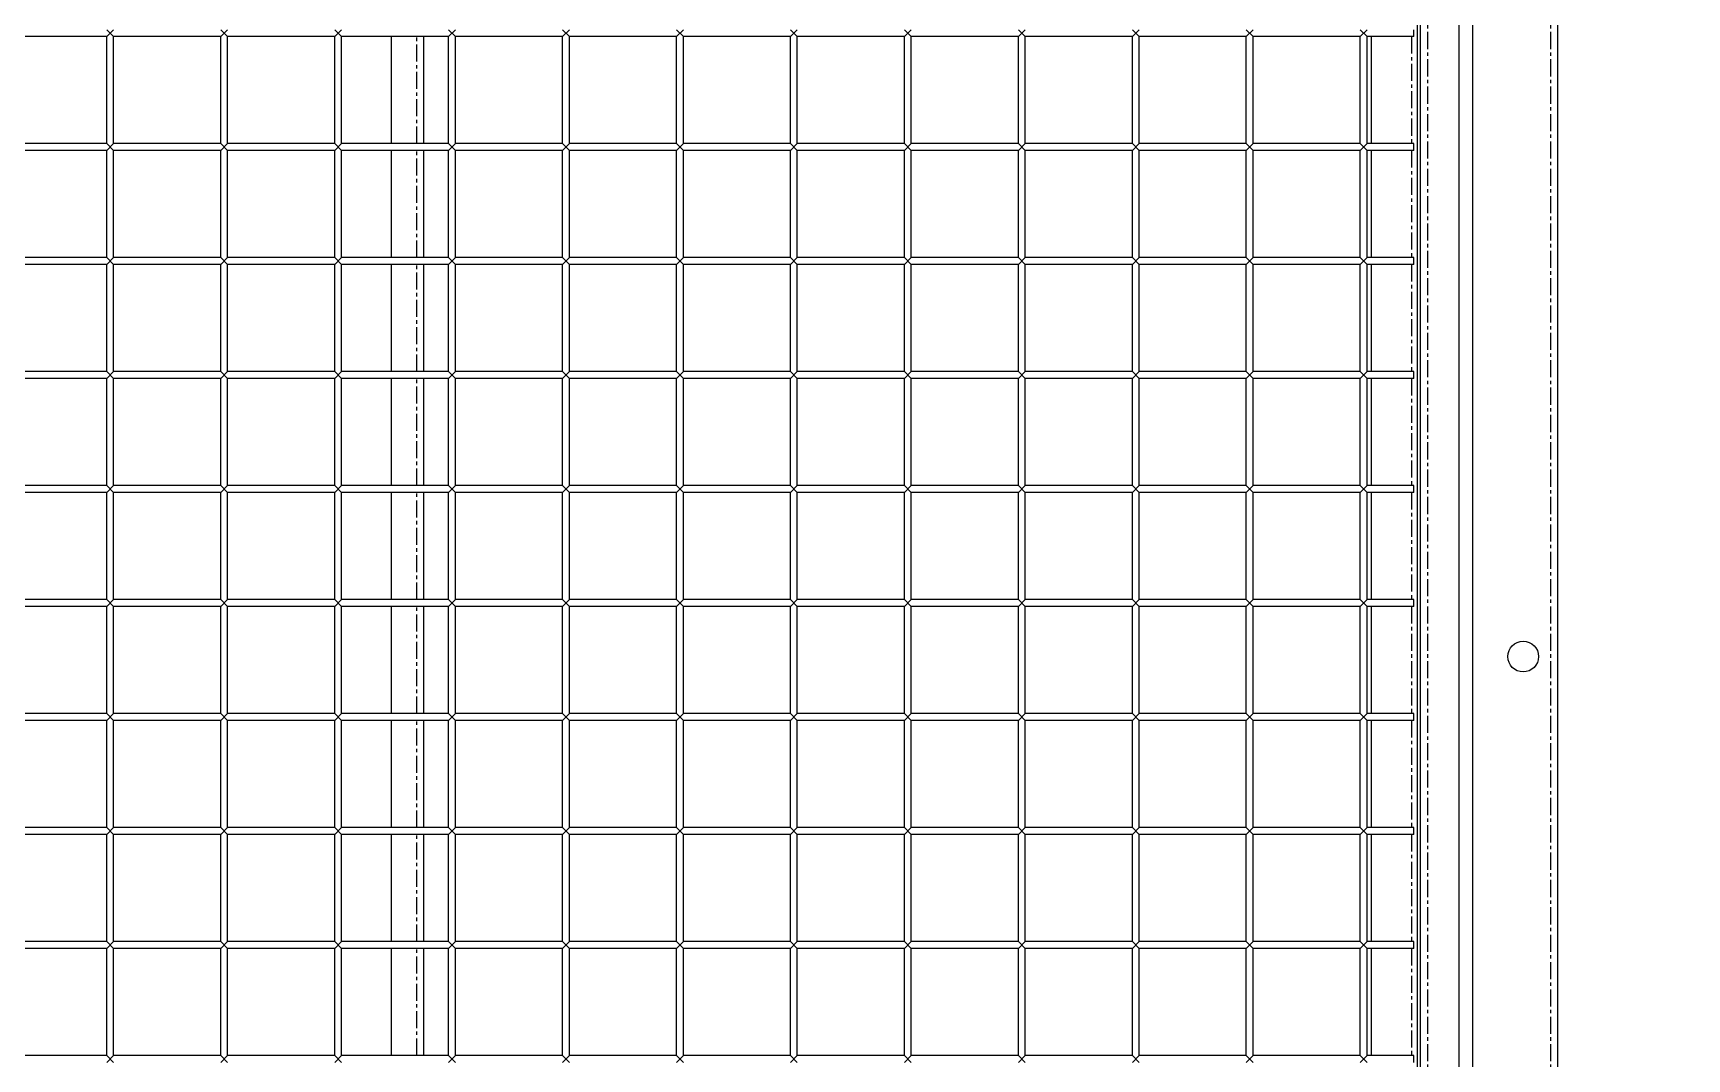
# Model space of a CAD drawing. Header units: millimetres. Extents: x -198529 to 244266, y -64 to 158464.
# Drawn here: x -144187 to -143461, y 110834 to 111284 of the extents above; entities that cross this region are included whole.
import ezdxf

# ---------------------------------------------------------------- set-up
doc = ezdxf.new("R2010")
doc.units = ezdxf.units.MM
doc.linetypes.add('CENTER', pattern=[12, 7.5, -1.5, 1.5, -1.5])
doc.layers.add('0-DCC', color=30, linetype='Continuous')
doc.layers.add('K-CEIL-DCC-RACK', color=10, linetype='Continuous')

# ---------------------------------------------------------------- blocks, each defined once
blk = doc.blocks.new('DCC2850x2600(左)')
at = {"color": 0, "linetype": 'Continuous'}
for p, q in [((50640, -74478.48), (50640, -71878.48)), ((50700, -71878.48), (50700, -74478.48)), ((50638.5, -71930.88), (50638.5, -74426.08)), ((50063.5, -72756.48), (50066.5, -72753.48)), ((50063.5, -72753.48), (50066.5, -72756.48)), ((50113.5, -72756.48), (50116.5, -72753.48)), ((50113.5, -72753.48), (50116.5, -72756.48)), ((50163.5, -72756.48), (50166.5, -72753.48)), ((50163.5, -72753.48), (50166.5, -72756.48)), ((50213.5, -72756.48), (50216.5, -72753.48)), ((50213.5, -72753.48), (50216.5, -72756.48)), ((50263.5, -72756.48), (50266.5, -72753.48)), ((50263.5, -72753.48), (50266.5, -72756.48)), ((50313.5, -72756.48), (50316.5, -72753.48)), ((50313.5, -72753.48), (50316.5, -72756.48)), ((50363.5, -72756.48), (50366.5, -72753.48)), ((50363.5, -72753.48), (50366.5, -72756.48)), ((50413.5, -72756.48), (50416.5, -72753.48)), ((50413.5, -72753.48), (50416.5, -72756.48)), ((50463.5, -72756.48), (50466.5, -72753.48)), ((50463.5, -72753.48), (50466.5, -72756.48)), ((50513.5, -72756.48), (50516.5, -72753.48)), ((50513.5, -72753.48), (50516.5, -72756.48)), ((50563.5, -72756.48), (50566.5, -72753.48)), ((50563.5, -72753.48), (50566.5, -72756.48)), ((50613.5, -72756.48), (50616.5, -72753.48)), ((50613.5, -72753.48), (50616.5, -72756.48)), ((50637, -72756.48), (50637, -72753.48)), ((50063.5, -72756.48), (50016.5, -72756.48)), ((50063.5, -72803.48), (50063.5, -72756.48)), ((50066.5, -72803.48), (50066.5, -72756.48)), ((50113.5, -72756.48), (50066.5, -72756.48)), ((50113.5, -72803.48), (50113.5, -72756.48)), ((50116.5, -72803.48), (50116.5, -72756.48)), ((50163.5, -72756.48), (50116.5, -72756.48)), ((50163.5, -72803.48), (50163.5, -72756.48)), ((50166.5, -72803.48), (50166.5, -72756.48)), ((50213.5, -72756.48), (50166.5, -72756.48)), ((50188.5, -72803.48), (50188.5, -72756.48)), ((50202.5, -72756.48), (50202.5, -72803.48)), ((50213.5, -72803.48), (50213.5, -72756.48)), ((50263.5, -72756.48), (50216.5, -72756.48)), ((50216.5, -72803.48), (50216.5, -72756.48)), ((50263.5, -72803.48), (50263.5, -72756.48)), ((50313.5, -72756.48), (50266.5, -72756.48)), ((50266.5, -72803.48), (50266.5, -72756.48)), ((50313.5, -72803.48), (50313.5, -72756.48)), ((50363.5, -72756.48), (50316.5, -72756.48)), ((50316.5, -72803.48), (50316.5, -72756.48)), ((50363.5, -72803.48), (50363.5, -72756.48)), ((50413.5, -72756.48), (50366.5, -72756.48)), ((50366.5, -72803.48), (50366.5, -72756.48)), ((50413.5, -72803.48), (50413.5, -72756.48)), ((50463.5, -72756.48), (50416.5, -72756.48)), ((50416.5, -72803.48), (50416.5, -72756.48)), ((50463.5, -72803.48), (50463.5, -72756.48)), ((50513.5, -72756.48), (50466.5, -72756.48)), ((50466.5, -72803.48), (50466.5, -72756.48)), ((50513.5, -72803.48), (50513.5, -72756.48)), ((50563.5, -72756.48), (50516.5, -72756.48)), ((50516.5, -72803.48), (50516.5, -72756.48)), ((50563.5, -72803.48), (50563.5, -72756.48)), ((50566.5, -72803.48), (50566.5, -72756.48)), ((50613.5, -72756.48), (50566.5, -72756.48)), ((50613.5, -72803.48), (50613.5, -72756.48)), ((50637, -72756.48), (50616.5, -72756.48)), ((50616.5, -72803.48), (50616.5, -72756.48)), ((50618.5, -72803.48), (50618.5, -72756.48)), ((50063.5, -72803.48), (50016.5, -72803.48)), ((50063.5, -72806.48), (50066.5, -72803.48)), ((50063.5, -72803.48), (50066.5, -72806.48)), ((50113.5, -72803.48), (50066.5, -72803.48)), ((50113.5, -72806.48), (50116.5, -72803.48)), ((50113.5, -72803.48), (50116.5, -72806.48)), ((50163.5, -72803.48), (50116.5, -72803.48)), ((50163.5, -72806.48), (50166.5, -72803.48)), ((50163.5, -72803.48), (50166.5, -72806.48)), ((50213.5, -72803.48), (50166.5, -72803.48)), ((50213.5, -72806.48), (50216.5, -72803.48)), ((50213.5, -72803.48), (50216.5, -72806.48)), ((50263.5, -72803.48), (50216.5, -72803.48)), ((50263.5, -72806.48), (50266.5, -72803.48)), ((50263.5, -72803.48), (50266.5, -72806.48)), ((50313.5, -72803.48), (50266.5, -72803.48)), ((50313.5, -72806.48), (50316.5, -72803.48)), ((50313.5, -72803.48), (50316.5, -72806.48)), ((50363.5, -72803.48), (50316.5, -72803.48)), ((50363.5, -72806.48), (50366.5, -72803.48)), ((50363.5, -72803.48), (50366.5, -72806.48)), ((50413.5, -72803.48), (50366.5, -72803.48)), ((50413.5, -72806.48), (50416.5, -72803.48)), ((50413.5, -72803.48), (50416.5, -72806.48)), ((50463.5, -72803.48), (50416.5, -72803.48)), ((50463.5, -72806.48), (50466.5, -72803.48)), ((50463.5, -72803.48), (50466.5, -72806.48)), ((50513.5, -72803.48), (50466.5, -72803.48)), ((50513.5, -72806.48), (50516.5, -72803.48)), ((50513.5, -72803.48), (50516.5, -72806.48)), ((50563.5, -72803.48), (50516.5, -72803.48)), ((50563.5, -72806.48), (50566.5, -72803.48)), ((50563.5, -72803.48), (50566.5, -72806.48)), ((50613.5, -72803.48), (50566.5, -72803.48)), ((50613.5, -72806.48), (50616.5, -72803.48)), ((50613.5, -72803.48), (50616.5, -72806.48)), ((50637, -72803.48), (50616.5, -72803.48)), ((50637, -72806.48), (50637, -72803.48)), ((50063.5, -72806.48), (50016.5, -72806.48)), ((50063.5, -72853.48), (50063.5, -72806.48)), ((50066.5, -72853.48), (50066.5, -72806.48)), ((50113.5, -72806.48), (50066.5, -72806.48)), ((50113.5, -72853.48), (50113.5, -72806.48)), ((50116.5, -72853.48), (50116.5, -72806.48)), ((50163.5, -72806.48), (50116.5, -72806.48)), ((50163.5, -72853.48), (50163.5, -72806.48)), ((50166.5, -72853.48), (50166.5, -72806.48)), ((50213.5, -72806.48), (50166.5, -72806.48)), ((50188.5, -72853.48), (50188.5, -72806.48)), ((50202.5, -72806.48), (50202.5, -72853.48)), ((50213.5, -72853.48), (50213.5, -72806.48)), ((50263.5, -72806.48), (50216.5, -72806.48)), ((50216.5, -72853.48), (50216.5, -72806.48)), ((50263.5, -72853.48), (50263.5, -72806.48)), ((50313.5, -72806.48), (50266.5, -72806.48)), ((50266.5, -72853.48), (50266.5, -72806.48)), ((50313.5, -72853.48), (50313.5, -72806.48)), ((50363.5, -72806.48), (50316.5, -72806.48)), ((50316.5, -72853.48), (50316.5, -72806.48)), ((50363.5, -72853.48), (50363.5, -72806.48)), ((50413.5, -72806.48), (50366.5, -72806.48)), ((50366.5, -72853.48), (50366.5, -72806.48)), ((50413.5, -72853.48), (50413.5, -72806.48)), ((50463.5, -72806.48), (50416.5, -72806.48)), ((50416.5, -72853.48), (50416.5, -72806.48)), ((50463.5, -72853.48), (50463.5, -72806.48)), ((50513.5, -72806.48), (50466.5, -72806.48)), ((50466.5, -72853.48), (50466.5, -72806.48)), ((50513.5, -72853.48), (50513.5, -72806.48)), ((50563.5, -72806.48), (50516.5, -72806.48)), ((50516.5, -72853.48), (50516.5, -72806.48)), ((50563.5, -72853.48), (50563.5, -72806.48)), ((50566.5, -72853.48), (50566.5, -72806.48)), ((50613.5, -72806.48), (50566.5, -72806.48)), ((50613.5, -72853.48), (50613.5, -72806.48)), ((50637, -72806.48), (50616.5, -72806.48)), ((50616.5, -72853.48), (50616.5, -72806.48)), ((50618.5, -72853.48), (50618.5, -72806.48)), ((50063.5, -72853.48), (50016.5, -72853.48)), ((50063.5, -72856.48), (50016.5, -72856.48)), ((50063.5, -72856.48), (50066.5, -72853.48)), ((50063.5, -72853.48), (50066.5, -72856.48)), ((50063.5, -72903.48), (50063.5, -72856.48)), ((50113.5, -72853.48), (50066.5, -72853.48)), ((50066.5, -72903.48), (50066.5, -72856.48)), ((50113.5, -72856.48), (50066.5, -72856.48)), ((50113.5, -72856.48), (50116.5, -72853.48)), ((50113.5, -72853.48), (50116.5, -72856.48)), ((50113.5, -72903.48), (50113.5, -72856.48)), ((50163.5, -72853.48), (50116.5, -72853.48)), ((50116.5, -72903.48), (50116.5, -72856.48)), ((50163.5, -72856.48), (50116.5, -72856.48)), ((50163.5, -72856.48), (50166.5, -72853.48)), ((50163.5, -72853.48), (50166.5, -72856.48)), ((50163.5, -72903.48), (50163.5, -72856.48)), ((50213.5, -72853.48), (50166.5, -72853.48)), ((50166.5, -72903.48), (50166.5, -72856.48)), ((50213.5, -72856.48), (50166.5, -72856.48)), ((50188.5, -72903.48), (50188.5, -72856.48)), ((50202.5, -72856.48), (50202.5, -72903.48)), ((50213.5, -72856.48), (50216.5, -72853.48)), ((50213.5, -72853.48), (50216.5, -72856.48)), ((50213.5, -72903.48), (50213.5, -72856.48)), ((50263.5, -72853.48), (50216.5, -72853.48)), ((50263.5, -72856.48), (50216.5, -72856.48)), ((50216.5, -72903.48), (50216.5, -72856.48)), ((50263.5, -72856.48), (50266.5, -72853.48)), ((50263.5, -72853.48), (50266.5, -72856.48)), ((50263.5, -72903.48), (50263.5, -72856.48)), ((50313.5, -72853.48), (50266.5, -72853.48)), ((50313.5, -72856.48), (50266.5, -72856.48)), ((50266.5, -72903.48), (50266.5, -72856.48)), ((50313.5, -72856.48), (50316.5, -72853.48)), ((50313.5, -72853.48), (50316.5, -72856.48)), ((50313.5, -72903.48), (50313.5, -72856.48)), ((50363.5, -72853.48), (50316.5, -72853.48)), ((50363.5, -72856.48), (50316.5, -72856.48)), ((50316.5, -72903.48), (50316.5, -72856.48)), ((50363.5, -72856.48), (50366.5, -72853.48)), ((50363.5, -72853.48), (50366.5, -72856.48)), ((50363.5, -72903.48), (50363.5, -72856.48)), ((50413.5, -72853.48), (50366.5, -72853.48)), ((50413.5, -72856.48), (50366.5, -72856.48)), ((50366.5, -72903.48), (50366.5, -72856.48)), ((50413.5, -72856.48), (50416.5, -72853.48)), ((50413.5, -72853.48), (50416.5, -72856.48)), ((50413.5, -72903.48), (50413.5, -72856.48)), ((50463.5, -72853.48), (50416.5, -72853.48)), ((50463.5, -72856.48), (50416.5, -72856.48)), ((50416.5, -72903.48), (50416.5, -72856.48)), ((50463.5, -72856.48), (50466.5, -72853.48)), ((50463.5, -72853.48), (50466.5, -72856.48)), ((50463.5, -72903.48), (50463.5, -72856.48)), ((50513.5, -72853.48), (50466.5, -72853.48)), ((50513.5, -72856.48), (50466.5, -72856.48)), ((50466.5, -72903.48), (50466.5, -72856.48)), ((50513.5, -72856.48), (50516.5, -72853.48)), ((50513.5, -72853.48), (50516.5, -72856.48)), ((50513.5, -72903.48), (50513.5, -72856.48)), ((50563.5, -72853.48), (50516.5, -72853.48)), ((50563.5, -72856.48), (50516.5, -72856.48)), ((50516.5, -72903.48), (50516.5, -72856.48)), ((50563.5, -72856.48), (50566.5, -72853.48)), ((50563.5, -72853.48), (50566.5, -72856.48)), ((50563.5, -72903.48), (50563.5, -72856.48)), ((50613.5, -72853.48), (50566.5, -72853.48)), ((50566.5, -72903.48), (50566.5, -72856.48)), ((50613.5, -72856.48), (50566.5, -72856.48)), ((50613.5, -72856.48), (50616.5, -72853.48)), ((50613.5, -72853.48), (50616.5, -72856.48)), ((50613.5, -72903.48), (50613.5, -72856.48)), ((50637, -72853.48), (50616.5, -72853.48)), ((50637, -72856.48), (50616.5, -72856.48)), ((50616.5, -72903.48), (50616.5, -72856.48)), ((50618.5, -72903.48), (50618.5, -72856.48)), ((50637, -72856.48), (50637, -72853.48)), ((50063.5, -72903.48), (50016.5, -72903.48)), ((50063.5, -72906.48), (50016.5, -72906.48)), ((50063.5, -72906.48), (50066.5, -72903.48)), ((50063.5, -72903.48), (50066.5, -72906.48)), ((50063.5, -72953.48), (50063.5, -72906.48)), ((50113.5, -72903.48), (50066.5, -72903.48)), ((50113.5, -72906.48), (50066.5, -72906.48)), ((50066.5, -72953.48), (50066.5, -72906.48)), ((50113.5, -72906.48), (50116.5, -72903.48)), ((50113.5, -72903.48), (50116.5, -72906.48)), ((50113.5, -72953.48), (50113.5, -72906.48)), ((50163.5, -72903.48), (50116.5, -72903.48)), ((50163.5, -72906.48), (50116.5, -72906.48)), ((50116.5, -72953.48), (50116.5, -72906.48)), ((50163.5, -72906.48), (50166.5, -72903.48)), ((50163.5, -72903.48), (50166.5, -72906.48)), ((50163.5, -72953.48), (50163.5, -72906.48)), ((50213.5, -72903.48), (50166.5, -72903.48)), ((50213.5, -72906.48), (50166.5, -72906.48)), ((50166.5, -72953.48), (50166.5, -72906.48)), ((50188.5, -72953.48), (50188.5, -72906.48)), ((50202.5, -72906.48), (50202.5, -72953.48)), ((50213.5, -72906.48), (50216.5, -72903.48)), ((50213.5, -72903.48), (50216.5, -72906.48)), ((50213.5, -72953.48), (50213.5, -72906.48)), ((50263.5, -72903.48), (50216.5, -72903.48)), ((50263.5, -72906.48), (50216.5, -72906.48)), ((50216.5, -72953.48), (50216.5, -72906.48)), ((50263.5, -72906.48), (50266.5, -72903.48)), ((50263.5, -72903.48), (50266.5, -72906.48)), ((50263.5, -72953.48), (50263.5, -72906.48)), ((50313.5, -72903.48), (50266.5, -72903.48)), ((50313.5, -72906.48), (50266.5, -72906.48)), ((50266.5, -72953.48), (50266.5, -72906.48)), ((50313.5, -72906.48), (50316.5, -72903.48)), ((50313.5, -72903.48), (50316.5, -72906.48)), ((50313.5, -72953.48), (50313.5, -72906.48)), ((50363.5, -72903.48), (50316.5, -72903.48)), ((50363.5, -72906.48), (50316.5, -72906.48)), ((50316.5, -72953.48), (50316.5, -72906.48)), ((50363.5, -72906.48), (50366.5, -72903.48)), ((50363.5, -72903.48), (50366.5, -72906.48)), ((50363.5, -72953.48), (50363.5, -72906.48)), ((50413.5, -72903.48), (50366.5, -72903.48)), ((50413.5, -72906.48), (50366.5, -72906.48)), ((50366.5, -72953.48), (50366.5, -72906.48)), ((50413.5, -72906.48), (50416.5, -72903.48)), ((50413.5, -72903.48), (50416.5, -72906.48)), ((50413.5, -72953.48), (50413.5, -72906.48)), ((50463.5, -72903.48), (50416.5, -72903.48)), ((50463.5, -72906.48), (50416.5, -72906.48)), ((50416.5, -72953.48), (50416.5, -72906.48)), ((50463.5, -72906.48), (50466.5, -72903.48)), ((50463.5, -72903.48), (50466.5, -72906.48)), ((50463.5, -72953.48), (50463.5, -72906.48)), ((50513.5, -72903.48), (50466.5, -72903.48)), ((50513.5, -72906.48), (50466.5, -72906.48)), ((50466.5, -72953.48), (50466.5, -72906.48)), ((50513.5, -72906.48), (50516.5, -72903.48)), ((50513.5, -72903.48), (50516.5, -72906.48)), ((50513.5, -72953.48), (50513.5, -72906.48)), ((50563.5, -72903.48), (50516.5, -72903.48)), ((50563.5, -72906.48), (50516.5, -72906.48)), ((50516.5, -72953.48), (50516.5, -72906.48)), ((50563.5, -72906.48), (50566.5, -72903.48)), ((50563.5, -72903.48), (50566.5, -72906.48)), ((50563.5, -72953.48), (50563.5, -72906.48)), ((50613.5, -72903.48), (50566.5, -72903.48)), ((50566.5, -72953.48), (50566.5, -72906.48)), ((50613.5, -72906.48), (50566.5, -72906.48)), ((50613.5, -72906.48), (50616.5, -72903.48)), ((50613.5, -72903.48), (50616.5, -72906.48)), ((50613.5, -72953.48), (50613.5, -72906.48)), ((50637, -72903.48), (50616.5, -72903.48)), ((50637, -72906.48), (50616.5, -72906.48)), ((50616.5, -72953.48), (50616.5, -72906.48)), ((50618.5, -72953.48), (50618.5, -72906.48)), ((50637, -72906.48), (50637, -72903.48)), ((50063.5, -72953.48), (50016.5, -72953.48)), ((50063.5, -72956.48), (50016.5, -72956.48)), ((50063.5, -72956.48), (50066.5, -72953.48)), ((50063.5, -72953.48), (50066.5, -72956.48)), ((50063.5, -73003.48), (50063.5, -72956.48)), ((50113.5, -72953.48), (50066.5, -72953.48)), ((50113.5, -72956.48), (50066.5, -72956.48)), ((50066.5, -73003.48), (50066.5, -72956.48)), ((50113.5, -72956.48), (50116.5, -72953.48)), ((50113.5, -72953.48), (50116.5, -72956.48)), ((50113.5, -73003.48), (50113.5, -72956.48)), ((50163.5, -72953.48), (50116.5, -72953.48)), ((50163.5, -72956.48), (50116.5, -72956.48)), ((50116.5, -73003.48), (50116.5, -72956.48)), ((50163.5, -72956.48), (50166.5, -72953.48)), ((50163.5, -72953.48), (50166.5, -72956.48)), ((50163.5, -73003.48), (50163.5, -72956.48)), ((50213.5, -72953.48), (50166.5, -72953.48)), ((50213.5, -72956.48), (50166.5, -72956.48)), ((50166.5, -73003.48), (50166.5, -72956.48)), ((50188.5, -73003.48), (50188.5, -72956.48)), ((50202.5, -72956.48), (50202.5, -73003.48)), ((50213.5, -72956.48), (50216.5, -72953.48)), ((50213.5, -72953.48), (50216.5, -72956.48)), ((50213.5, -73003.48), (50213.5, -72956.48)), ((50263.5, -72953.48), (50216.5, -72953.48)), ((50263.5, -72956.48), (50216.5, -72956.48)), ((50216.5, -73003.48), (50216.5, -72956.48)), ((50263.5, -72956.48), (50266.5, -72953.48)), ((50263.5, -72953.48), (50266.5, -72956.48)), ((50263.5, -73003.48), (50263.5, -72956.48)), ((50313.5, -72953.48), (50266.5, -72953.48)), ((50313.5, -72956.48), (50266.5, -72956.48)), ((50266.5, -73003.48), (50266.5, -72956.48)), ((50313.5, -72956.48), (50316.5, -72953.48)), ((50313.5, -72953.48), (50316.5, -72956.48)), ((50313.5, -73003.48), (50313.5, -72956.48)), ((50363.5, -72953.48), (50316.5, -72953.48)), ((50363.5, -72956.48), (50316.5, -72956.48)), ((50316.5, -73003.48), (50316.5, -72956.48)), ((50363.5, -72956.48), (50366.5, -72953.48)), ((50363.5, -72953.48), (50366.5, -72956.48)), ((50363.5, -73003.48), (50363.5, -72956.48)), ((50413.5, -72953.48), (50366.5, -72953.48)), ((50413.5, -72956.48), (50366.5, -72956.48)), ((50366.5, -73003.48), (50366.5, -72956.48)), ((50413.5, -72956.48), (50416.5, -72953.48)), ((50413.5, -72953.48), (50416.5, -72956.48)), ((50413.5, -73003.48), (50413.5, -72956.48)), ((50463.5, -72953.48), (50416.5, -72953.48)), ((50463.5, -72956.48), (50416.5, -72956.48)), ((50416.5, -73003.48), (50416.5, -72956.48)), ((50463.5, -72956.48), (50466.5, -72953.48)), ((50463.5, -72953.48), (50466.5, -72956.48)), ((50463.5, -73003.48), (50463.5, -72956.48)), ((50513.5, -72953.48), (50466.5, -72953.48)), ((50513.5, -72956.48), (50466.5, -72956.48)), ((50466.5, -73003.48), (50466.5, -72956.48)), ((50513.5, -72956.48), (50516.5, -72953.48)), ((50513.5, -72953.48), (50516.5, -72956.48)), ((50513.5, -73003.48), (50513.5, -72956.48)), ((50563.5, -72953.48), (50516.5, -72953.48)), ((50563.5, -72956.48), (50516.5, -72956.48)), ((50516.5, -73003.48), (50516.5, -72956.48)), ((50563.5, -72956.48), (50566.5, -72953.48)), ((50563.5, -72953.48), (50566.5, -72956.48)), ((50563.5, -73003.48), (50563.5, -72956.48)), ((50613.5, -72953.48), (50566.5, -72953.48)), ((50566.5, -73003.48), (50566.5, -72956.48)), ((50613.5, -72956.48), (50566.5, -72956.48)), ((50613.5, -72956.48), (50616.5, -72953.48)), ((50613.5, -72953.48), (50616.5, -72956.48)), ((50613.5, -73003.48), (50613.5, -72956.48)), ((50637, -72953.48), (50616.5, -72953.48)), ((50637, -72956.48), (50616.5, -72956.48)), ((50616.5, -73003.48), (50616.5, -72956.48)), ((50618.5, -73003.48), (50618.5, -72956.48)), ((50637, -72956.48), (50637, -72953.48)), ((50063.5, -73003.48), (50016.5, -73003.48)), ((50063.5, -73006.48), (50016.5, -73006.48)), ((50063.5, -73006.48), (50066.5, -73003.48)), ((50063.5, -73003.48), (50066.5, -73006.48)), ((50063.5, -73053.48), (50063.5, -73006.48)), ((50113.5, -73003.48), (50066.5, -73003.48)), ((50113.5, -73006.48), (50066.5, -73006.48)), ((50066.5, -73053.48), (50066.5, -73006.48)), ((50113.5, -73006.48), (50116.5, -73003.48)), ((50113.5, -73003.48), (50116.5, -73006.48)), ((50113.5, -73053.48), (50113.5, -73006.48)), ((50163.5, -73003.48), (50116.5, -73003.48)), ((50163.5, -73006.48), (50116.5, -73006.48)), ((50116.5, -73053.48), (50116.5, -73006.48)), ((50163.5, -73006.48), (50166.5, -73003.48)), ((50163.5, -73003.48), (50166.5, -73006.48)), ((50163.5, -73053.48), (50163.5, -73006.48)), ((50213.5, -73003.48), (50166.5, -73003.48)), ((50213.5, -73006.48), (50166.5, -73006.48)), ((50166.5, -73053.48), (50166.5, -73006.48)), ((50188.5, -73053.48), (50188.5, -73006.48)), ((50202.5, -73006.48), (50202.5, -73053.48)), ((50213.5, -73006.48), (50216.5, -73003.48)), ((50213.5, -73003.48), (50216.5, -73006.48)), ((50213.5, -73053.48), (50213.5, -73006.48)), ((50263.5, -73003.48), (50216.5, -73003.48)), ((50263.5, -73006.48), (50216.5, -73006.48)), ((50216.5, -73053.48), (50216.5, -73006.48)), ((50263.5, -73006.48), (50266.5, -73003.48)), ((50263.5, -73003.48), (50266.5, -73006.48)), ((50263.5, -73053.48), (50263.5, -73006.48)), ((50313.5, -73003.48), (50266.5, -73003.48)), ((50313.5, -73006.48), (50266.5, -73006.48)), ((50266.5, -73053.48), (50266.5, -73006.48)), ((50313.5, -73006.48), (50316.5, -73003.48)), ((50313.5, -73003.48), (50316.5, -73006.48)), ((50313.5, -73053.48), (50313.5, -73006.48)), ((50363.5, -73003.48), (50316.5, -73003.48)), ((50363.5, -73006.48), (50316.5, -73006.48)), ((50316.5, -73053.48), (50316.5, -73006.48)), ((50363.5, -73006.48), (50366.5, -73003.48)), ((50363.5, -73003.48), (50366.5, -73006.48)), ((50363.5, -73053.48), (50363.5, -73006.48)), ((50413.5, -73003.48), (50366.5, -73003.48)), ((50413.5, -73006.48), (50366.5, -73006.48)), ((50366.5, -73053.48), (50366.5, -73006.48)), ((50413.5, -73006.48), (50416.5, -73003.48)), ((50413.5, -73003.48), (50416.5, -73006.48)), ((50413.5, -73053.48), (50413.5, -73006.48)), ((50463.5, -73003.48), (50416.5, -73003.48)), ((50463.5, -73006.48), (50416.5, -73006.48)), ((50416.5, -73053.48), (50416.5, -73006.48)), ((50463.5, -73006.48), (50466.5, -73003.48)), ((50463.5, -73003.48), (50466.5, -73006.48)), ((50463.5, -73053.48), (50463.5, -73006.48)), ((50513.5, -73003.48), (50466.5, -73003.48)), ((50513.5, -73006.48), (50466.5, -73006.48)), ((50466.5, -73053.48), (50466.5, -73006.48)), ((50513.5, -73006.48), (50516.5, -73003.48)), ((50513.5, -73003.48), (50516.5, -73006.48)), ((50513.5, -73053.48), (50513.5, -73006.48)), ((50563.5, -73003.48), (50516.5, -73003.48)), ((50563.5, -73006.48), (50516.5, -73006.48)), ((50516.5, -73053.48), (50516.5, -73006.48)), ((50563.5, -73006.48), (50566.5, -73003.48)), ((50563.5, -73003.48), (50566.5, -73006.48)), ((50563.5, -73053.48), (50563.5, -73006.48)), ((50613.5, -73003.48), (50566.5, -73003.48)), ((50566.5, -73053.48), (50566.5, -73006.48)), ((50613.5, -73006.48), (50566.5, -73006.48)), ((50613.5, -73006.48), (50616.5, -73003.48)), ((50613.5, -73003.48), (50616.5, -73006.48)), ((50613.5, -73053.48), (50613.5, -73006.48)), ((50637, -73003.48), (50616.5, -73003.48)), ((50637, -73006.48), (50616.5, -73006.48)), ((50616.5, -73053.48), (50616.5, -73006.48)), ((50618.5, -73053.48), (50618.5, -73006.48)), ((50637, -73006.48), (50637, -73003.48)), ((50063.5, -73053.48), (50016.5, -73053.48)), ((50063.5, -73056.48), (50016.5, -73056.48)), ((50063.5, -73056.48), (50066.5, -73053.48)), ((50063.5, -73053.48), (50066.5, -73056.48)), ((50063.5, -73103.48), (50063.5, -73056.48)), ((50113.5, -73053.48), (50066.5, -73053.48)), ((50113.5, -73056.48), (50066.5, -73056.48)), ((50066.5, -73103.48), (50066.5, -73056.48)), ((50113.5, -73056.48), (50116.5, -73053.48)), ((50113.5, -73053.48), (50116.5, -73056.48)), ((50113.5, -73103.48), (50113.5, -73056.48)), ((50163.5, -73053.48), (50116.5, -73053.48)), ((50163.5, -73056.48), (50116.5, -73056.48)), ((50116.5, -73103.48), (50116.5, -73056.48)), ((50163.5, -73056.48), (50166.5, -73053.48)), ((50163.5, -73053.48), (50166.5, -73056.48)), ((50163.5, -73103.48), (50163.5, -73056.48)), ((50213.5, -73053.48), (50166.5, -73053.48)), ((50213.5, -73056.48), (50166.5, -73056.48)), ((50166.5, -73103.48), (50166.5, -73056.48)), ((50188.5, -73103.48), (50188.5, -73056.48)), ((50202.5, -73056.48), (50202.5, -73103.48)), ((50213.5, -73056.48), (50216.5, -73053.48)), ((50213.5, -73053.48), (50216.5, -73056.48)), ((50213.5, -73103.48), (50213.5, -73056.48)), ((50263.5, -73053.48), (50216.5, -73053.48)), ((50263.5, -73056.48), (50216.5, -73056.48)), ((50216.5, -73103.48), (50216.5, -73056.48)), ((50263.5, -73056.48), (50266.5, -73053.48)), ((50263.5, -73053.48), (50266.5, -73056.48)), ((50263.5, -73103.48), (50263.5, -73056.48)), ((50313.5, -73053.48), (50266.5, -73053.48)), ((50313.5, -73056.48), (50266.5, -73056.48)), ((50266.5, -73103.48), (50266.5, -73056.48)), ((50313.5, -73056.48), (50316.5, -73053.48)), ((50313.5, -73053.48), (50316.5, -73056.48)), ((50313.5, -73103.48), (50313.5, -73056.48)), ((50363.5, -73053.48), (50316.5, -73053.48)), ((50363.5, -73056.48), (50316.5, -73056.48)), ((50316.5, -73103.48), (50316.5, -73056.48)), ((50363.5, -73056.48), (50366.5, -73053.48)), ((50363.5, -73053.48), (50366.5, -73056.48)), ((50363.5, -73103.48), (50363.5, -73056.48)), ((50413.5, -73053.48), (50366.5, -73053.48)), ((50413.5, -73056.48), (50366.5, -73056.48)), ((50366.5, -73103.48), (50366.5, -73056.48)), ((50413.5, -73056.48), (50416.5, -73053.48)), ((50413.5, -73053.48), (50416.5, -73056.48)), ((50413.5, -73103.48), (50413.5, -73056.48)), ((50463.5, -73053.48), (50416.5, -73053.48)), ((50463.5, -73056.48), (50416.5, -73056.48)), ((50416.5, -73103.48), (50416.5, -73056.48)), ((50463.5, -73056.48), (50466.5, -73053.48)), ((50463.5, -73053.48), (50466.5, -73056.48)), ((50463.5, -73103.48), (50463.5, -73056.48)), ((50513.5, -73053.48), (50466.5, -73053.48)), ((50513.5, -73056.48), (50466.5, -73056.48)), ((50466.5, -73103.48), (50466.5, -73056.48)), ((50513.5, -73056.48), (50516.5, -73053.48)), ((50513.5, -73053.48), (50516.5, -73056.48)), ((50513.5, -73103.48), (50513.5, -73056.48)), ((50563.5, -73053.48), (50516.5, -73053.48)), ((50563.5, -73056.48), (50516.5, -73056.48)), ((50516.5, -73103.48), (50516.5, -73056.48)), ((50563.5, -73056.48), (50566.5, -73053.48)), ((50563.5, -73053.48), (50566.5, -73056.48)), ((50563.5, -73103.48), (50563.5, -73056.48)), ((50613.5, -73053.48), (50566.5, -73053.48)), ((50566.5, -73103.48), (50566.5, -73056.48)), ((50613.5, -73056.48), (50566.5, -73056.48)), ((50613.5, -73056.48), (50616.5, -73053.48)), ((50613.5, -73053.48), (50616.5, -73056.48)), ((50613.5, -73103.48), (50613.5, -73056.48)), ((50637, -73053.48), (50616.5, -73053.48)), ((50637, -73056.48), (50616.5, -73056.48)), ((50616.5, -73103.48), (50616.5, -73056.48)), ((50618.5, -73103.48), (50618.5, -73056.48)), ((50637, -73056.48), (50637, -73053.48)), ((50063.5, -73103.48), (50016.5, -73103.48)), ((50063.5, -73106.48), (50066.5, -73103.48)), ((50063.5, -73103.48), (50066.5, -73106.48)), ((50113.5, -73103.48), (50066.5, -73103.48)), ((50113.5, -73106.48), (50116.5, -73103.48)), ((50113.5, -73103.48), (50116.5, -73106.48)), ((50163.5, -73103.48), (50116.5, -73103.48)), ((50163.5, -73106.48), (50166.5, -73103.48)), ((50163.5, -73103.48), (50166.5, -73106.48)), ((50213.5, -73103.48), (50166.5, -73103.48)), ((50213.5, -73106.48), (50216.5, -73103.48)), ((50213.5, -73103.48), (50216.5, -73106.48)), ((50263.5, -73103.48), (50216.5, -73103.48)), ((50263.5, -73106.48), (50266.5, -73103.48)), ((50263.5, -73103.48), (50266.5, -73106.48)), ((50313.5, -73103.48), (50266.5, -73103.48)), ((50313.5, -73106.48), (50316.5, -73103.48)), ((50313.5, -73103.48), (50316.5, -73106.48)), ((50363.5, -73103.48), (50316.5, -73103.48)), ((50363.5, -73106.48), (50366.5, -73103.48)), ((50363.5, -73103.48), (50366.5, -73106.48)), ((50413.5, -73103.48), (50366.5, -73103.48)), ((50413.5, -73106.48), (50416.5, -73103.48)), ((50413.5, -73103.48), (50416.5, -73106.48)), ((50463.5, -73103.48), (50416.5, -73103.48)), ((50463.5, -73106.48), (50466.5, -73103.48)), ((50463.5, -73103.48), (50466.5, -73106.48)), ((50513.5, -73103.48), (50466.5, -73103.48)), ((50513.5, -73106.48), (50516.5, -73103.48)), ((50513.5, -73103.48), (50516.5, -73106.48)), ((50563.5, -73103.48), (50516.5, -73103.48)), ((50563.5, -73106.48), (50566.5, -73103.48)), ((50563.5, -73103.48), (50566.5, -73106.48)), ((50613.5, -73103.48), (50566.5, -73103.48)), ((50613.5, -73106.48), (50616.5, -73103.48)), ((50613.5, -73103.48), (50616.5, -73106.48)), ((50637, -73103.48), (50616.5, -73103.48)), ((50637, -73106.48), (50637, -73103.48)), ((50063.5, -73106.48), (50016.5, -73106.48)), ((50063.5, -73153.48), (50063.5, -73106.48)), ((50113.5, -73106.48), (50066.5, -73106.48)), ((50066.5, -73153.48), (50066.5, -73106.48)), ((50113.5, -73153.48), (50113.5, -73106.48)), ((50163.5, -73106.48), (50116.5, -73106.48)), ((50116.5, -73153.48), (50116.5, -73106.48)), ((50163.5, -73153.48), (50163.5, -73106.48)), ((50213.5, -73106.48), (50166.5, -73106.48)), ((50166.5, -73153.48), (50166.5, -73106.48)), ((50188.5, -73153.48), (50188.5, -73106.48)), ((50202.5, -73106.48), (50202.5, -73153.48)), ((50213.5, -73153.48), (50213.5, -73106.48)), ((50263.5, -73106.48), (50216.5, -73106.48)), ((50216.5, -73153.48), (50216.5, -73106.48)), ((50263.5, -73153.48), (50263.5, -73106.48)), ((50313.5, -73106.48), (50266.5, -73106.48)), ((50266.5, -73153.48), (50266.5, -73106.48)), ((50313.5, -73153.48), (50313.5, -73106.48)), ((50363.5, -73106.48), (50316.5, -73106.48)), ((50316.5, -73153.48), (50316.5, -73106.48)), ((50363.5, -73153.48), (50363.5, -73106.48)), ((50413.5, -73106.48), (50366.5, -73106.48)), ((50366.5, -73153.48), (50366.5, -73106.48)), ((50413.5, -73153.48), (50413.5, -73106.48)), ((50463.5, -73106.48), (50416.5, -73106.48)), ((50416.5, -73153.48), (50416.5, -73106.48)), ((50463.5, -73153.48), (50463.5, -73106.48)), ((50513.5, -73106.48), (50466.5, -73106.48)), ((50466.5, -73153.48), (50466.5, -73106.48)), ((50513.5, -73153.48), (50513.5, -73106.48)), ((50563.5, -73106.48), (50516.5, -73106.48)), ((50516.5, -73153.48), (50516.5, -73106.48)), ((50563.5, -73153.48), (50563.5, -73106.48)), ((50566.5, -73153.48), (50566.5, -73106.48)), ((50613.5, -73106.48), (50566.5, -73106.48)), ((50613.5, -73153.48), (50613.5, -73106.48)), ((50637, -73106.48), (50616.5, -73106.48)), ((50616.5, -73153.48), (50616.5, -73106.48)), ((50618.5, -73153.48), (50618.5, -73106.48)), ((50063.5, -73153.48), (50016.5, -73153.48)), ((50063.5, -73156.48), (50066.5, -73153.48)), ((50063.5, -73153.48), (50066.5, -73156.48)), ((50113.5, -73153.48), (50066.5, -73153.48)), ((50113.5, -73156.48), (50116.5, -73153.48)), ((50113.5, -73153.48), (50116.5, -73156.48)), ((50163.5, -73153.48), (50116.5, -73153.48)), ((50163.5, -73156.48), (50166.5, -73153.48)), ((50163.5, -73153.48), (50166.5, -73156.48)), ((50213.5, -73153.48), (50166.5, -73153.48)), ((50213.5, -73156.48), (50216.5, -73153.48)), ((50213.5, -73153.48), (50216.5, -73156.48)), ((50263.5, -73153.48), (50216.5, -73153.48)), ((50263.5, -73156.48), (50266.5, -73153.48)), ((50263.5, -73153.48), (50266.5, -73156.48)), ((50313.5, -73153.48), (50266.5, -73153.48)), ((50313.5, -73156.48), (50316.5, -73153.48)), ((50313.5, -73153.48), (50316.5, -73156.48)), ((50363.5, -73153.48), (50316.5, -73153.48)), ((50363.5, -73156.48), (50366.5, -73153.48)), ((50363.5, -73153.48), (50366.5, -73156.48)), ((50413.5, -73153.48), (50366.5, -73153.48)), ((50413.5, -73156.48), (50416.5, -73153.48)), ((50413.5, -73153.48), (50416.5, -73156.48)), ((50463.5, -73153.48), (50416.5, -73153.48)), ((50463.5, -73156.48), (50466.5, -73153.48)), ((50463.5, -73153.48), (50466.5, -73156.48)), ((50513.5, -73153.48), (50466.5, -73153.48)), ((50513.5, -73156.48), (50516.5, -73153.48)), ((50513.5, -73153.48), (50516.5, -73156.48)), ((50563.5, -73153.48), (50516.5, -73153.48)), ((50563.5, -73156.48), (50566.5, -73153.48)), ((50563.5, -73153.48), (50566.5, -73156.48)), ((50613.5, -73153.48), (50566.5, -73153.48)), ((50613.5, -73156.48), (50616.5, -73153.48)), ((50613.5, -73153.48), (50616.5, -73156.48)), ((50637, -73153.48), (50616.5, -73153.48)), ((50637, -73156.48), (50637, -73153.48)), ((50063.5, -73156.48), (50016.5, -73156.48)), ((50063.5, -73203.48), (50063.5, -73156.48)), ((50113.5, -73156.48), (50066.5, -73156.48)), ((50066.5, -73203.48), (50066.5, -73156.48)), ((50113.5, -73203.48), (50113.5, -73156.48)), ((50163.5, -73156.48), (50116.5, -73156.48)), ((50116.5, -73203.48), (50116.5, -73156.48)), ((50163.5, -73203.48), (50163.5, -73156.48)), ((50213.5, -73156.48), (50166.5, -73156.48)), ((50166.5, -73203.48), (50166.5, -73156.48)), ((50188.5, -73203.48), (50188.5, -73156.48)), ((50202.5, -73156.48), (50202.5, -73203.48)), ((50213.5, -73203.48), (50213.5, -73156.48)), ((50263.5, -73156.48), (50216.5, -73156.48)), ((50216.5, -73203.48), (50216.5, -73156.48)), ((50263.5, -73203.48), (50263.5, -73156.48)), ((50313.5, -73156.48), (50266.5, -73156.48)), ((50266.5, -73203.48), (50266.5, -73156.48)), ((50313.5, -73203.48), (50313.5, -73156.48)), ((50363.5, -73156.48), (50316.5, -73156.48)), ((50316.5, -73203.48), (50316.5, -73156.48)), ((50363.5, -73203.48), (50363.5, -73156.48)), ((50413.5, -73156.48), (50366.5, -73156.48)), ((50366.5, -73203.48), (50366.5, -73156.48)), ((50413.5, -73203.48), (50413.5, -73156.48)), ((50463.5, -73156.48), (50416.5, -73156.48)), ((50416.5, -73203.48), (50416.5, -73156.48)), ((50463.5, -73203.48), (50463.5, -73156.48)), ((50513.5, -73156.48), (50466.5, -73156.48)), ((50466.5, -73203.48), (50466.5, -73156.48)), ((50513.5, -73203.48), (50513.5, -73156.48)), ((50563.5, -73156.48), (50516.5, -73156.48)), ((50516.5, -73203.48), (50516.5, -73156.48)), ((50563.5, -73203.48), (50563.5, -73156.48)), ((50566.5, -73203.48), (50566.5, -73156.48)), ((50613.5, -73156.48), (50566.5, -73156.48)), ((50613.5, -73203.48), (50613.5, -73156.48)), ((50637, -73156.48), (50616.5, -73156.48)), ((50616.5, -73203.48), (50616.5, -73156.48)), ((50618.5, -73203.48), (50618.5, -73156.48)), ((50063.5, -73203.48), (50016.5, -73203.48)), ((50063.5, -73206.48), (50066.5, -73203.48)), ((50063.5, -73203.48), (50066.5, -73206.48)), ((50113.5, -73203.48), (50066.5, -73203.48)), ((50113.5, -73206.48), (50116.5, -73203.48)), ((50113.5, -73203.48), (50116.5, -73206.48)), ((50163.5, -73203.48), (50116.5, -73203.48)), ((50163.5, -73206.48), (50166.5, -73203.48)), ((50163.5, -73203.48), (50166.5, -73206.48)), ((50213.5, -73203.48), (50166.5, -73203.48)), ((50213.5, -73206.48), (50216.5, -73203.48)), ((50213.5, -73203.48), (50216.5, -73206.48)), ((50263.5, -73203.48), (50216.5, -73203.48)), ((50263.5, -73206.48), (50266.5, -73203.48)), ((50263.5, -73203.48), (50266.5, -73206.48)), ((50313.5, -73203.48), (50266.5, -73203.48)), ((50313.5, -73206.48), (50316.5, -73203.48)), ((50313.5, -73203.48), (50316.5, -73206.48)), ((50363.5, -73203.48), (50316.5, -73203.48)), ((50363.5, -73206.48), (50366.5, -73203.48)), ((50363.5, -73203.48), (50366.5, -73206.48)), ((50413.5, -73203.48), (50366.5, -73203.48)), ((50413.5, -73206.48), (50416.5, -73203.48)), ((50413.5, -73203.48), (50416.5, -73206.48)), ((50463.5, -73203.48), (50416.5, -73203.48)), ((50463.5, -73206.48), (50466.5, -73203.48)), ((50463.5, -73203.48), (50466.5, -73206.48)), ((50513.5, -73203.48), (50466.5, -73203.48)), ((50513.5, -73206.48), (50516.5, -73203.48)), ((50513.5, -73203.48), (50516.5, -73206.48)), ((50563.5, -73203.48), (50516.5, -73203.48)), ((50563.5, -73206.48), (50566.5, -73203.48)), ((50563.5, -73203.48), (50566.5, -73206.48)), ((50613.5, -73203.48), (50566.5, -73203.48)), ((50613.5, -73206.48), (50616.5, -73203.48)), ((50613.5, -73203.48), (50616.5, -73206.48)), ((50637, -73203.48), (50616.5, -73203.48)), ((50637, -73206.48), (50637, -73203.48))]:
    blk.add_line(p, q, dxfattribs=at)
at = {"color": 0, "linetype": 'CENTER'}
for p, q in [((50643, -71878.48), (50643, -74478.48)), ((50697, -71878.48), (50697, -74478.48)), ((50199.5, -72803.48), (50199.5, -72756.48)), ((50636, -72756.48), (50636, -72803.48)), ((50199.5, -72853.48), (50199.5, -72806.48)), ((50636, -72806.48), (50636, -72853.48)), ((50199.5, -72903.48), (50199.5, -72856.48)), ((50636, -72856.48), (50636, -72903.48)), ((50199.5, -72953.48), (50199.5, -72906.48)), ((50636, -72906.48), (50636, -72953.48)), ((50199.5, -73003.48), (50199.5, -72956.48)), ((50636, -72956.48), (50636, -73003.48)), ((50199.5, -73053.48), (50199.5, -73006.48)), ((50636, -73006.48), (50636, -73053.48)), ((50199.5, -73103.48), (50199.5, -73056.48)), ((50636, -73056.48), (50636, -73103.48)), ((50199.5, -73153.48), (50199.5, -73106.48)), ((50636, -73106.48), (50636, -73153.48)), ((50199.5, -73203.48), (50199.5, -73156.48)), ((50636, -73156.48), (50636, -73203.48))]:
    blk.add_line(p, q, dxfattribs=at)
at = {"color": 0, "linetype": 'Continuous'}
blk.add_circle((50685, -73028.48), 6.75, dxfattribs=at)
blk.add_circle((50685, -73028.48), 6.75, dxfattribs=at)

msp = doc.modelspace()

# ---------------------------------------------------------------- linework, layer by layer
at = {"layer": 'K-CEIL-DCC-RACK'}
for points in [[(-143561.16, 106859.53), (-143361.16, 106859.53), (-143361.16, 112290.01), (-143561.16, 112290.01)], [(-143555.16, 106859.53), (-143367.16, 106859.53), (-143367.16, 112290.01), (-143555.16, 112290.01)]]:
    msp.add_lwpolyline(points, close=True, dxfattribs=at)

# ---------------------------------------------------------------- block references
at = {"layer": '0-DCC'}
msp.add_blockref('DCC2850x2600(左)', (-194217.97, 184038.49), dxfattribs=at)

doc.saveas('drawing.dxf')
